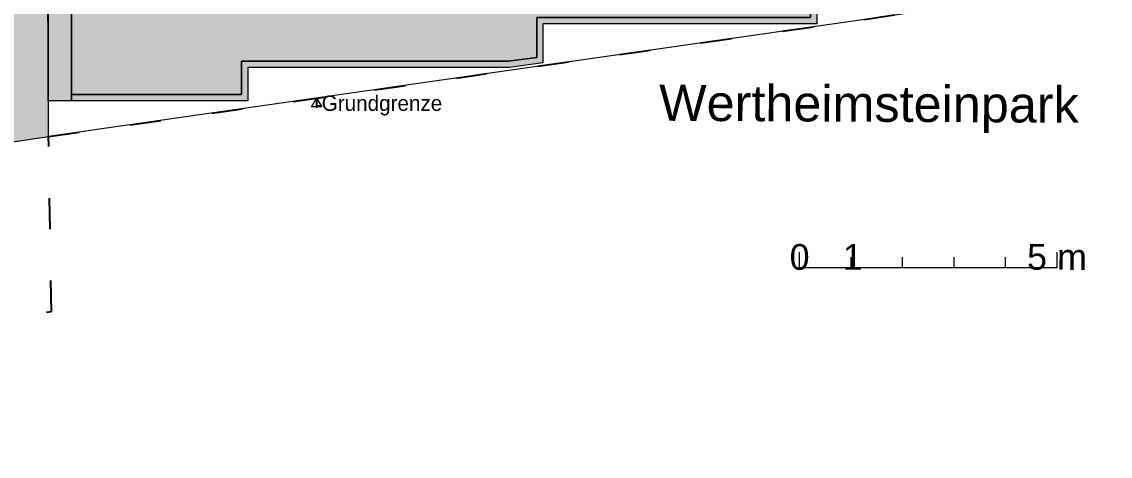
# Model space of a CAD drawing. Header units: metres. Extents: x -3 to 171, y -23 to 41.
# Drawn here: x 132.92 to 154.06, y -4.77 to 3.66 of the extents above; entities that cross this region are included whole.
import ezdxf

# ---------------------------------------------------------------- set-up
doc = ezdxf.new("R2010")
doc.units = ezdxf.units.M
doc.header["$MEASUREMENT"] = 0
doc.linetypes.add('Grenzlinie', pattern=[1.6, 0.6000000000000001, -1])
for name, color, linetype in [('330 Dachaufbau', 7, 'Continuous'), ('725 Nachbarbebauung', 7, 'Continuous'), ('905 VP Beschriftung Übersicht.Übersicht', 7, 'Continuous'), ('925 Vorentwurf Beschriftung', 7, 'Continuous'), ('Neubau_840 Baulinien', 7, 'Continuous'), ('Neubau_844 Umriss 2D', 7, 'Continuous')]:
    doc.layers.add(name, color=color, linetype=linetype)
doc.styles.add('ERSTELLTER_STIL_2', font='')
doc.styles.add('ERSTELLTER_STIL_9', font='arial.ttf')
doc.styles.get('ERSTELLTER_STIL_2').set_extended_font_data('Eurostile')
doc.linetypes.add('Grenze Grundstück', pattern='A,0,[2,415_260415_PP_VA_1_8 2 DG1.Shx,S=0.0003174603174603,R=0,X=0,Y=0],-0.04,0', length=0.04)
doc.dimstyles.new('ERSTELLTER_STIL__1', dxfattribs={"dimtxt": 0.18, "dimasz": 0.19, "dimexe": 0.18, "dimexo": 0.0625, "dimgap": 0, "dimtad": 0, "dimtih": 1, "dimtoh": 1, "dimdec": 4, "dimzin": 0, "dimdsep": 46, "dimcen": 0.09, "dimadec": 0, "dimazin": 0, "dimtfac": 1, "dimtdec": 4, "dimtmove": 0, "dimatfit": 3, "dimldrblk": 'ARROWHEAD_15', "dimfxl": 1, "dimtolj": 1, "dimtzin": 0, "dimarcsym": 0})

# ---------------------------------------------------------------- blocks, each defined once
blk = doc.blocks.new('Decke_13_2', base_point=(123.4167960091247, -0.0681498140212114))
at = {"layer": '725 Nachbarbebauung', "linetype": 'Continuous', "lineweight": 0, "true_color": 0x1f1f1f}
blk.add_hatch(color=250, dxfattribs=at).paths.add_polyline_path([(123.4167960091247, -0.0681498140212114), (132.1468903107483, 1.239076766965126), (130.2980111754242, 0.9620261169737034), (133.4456675727273, 1.433309544773699), (133.4387813078251, 11.4021945589528), (126.8401253152751, 10.42028971682674), (121.9863868748419, 9.697155992291123), (122.2537227702422, 7.872072029234885)])
at = {"layer": '725 Nachbarbebauung', "color": 8, "linetype": 'Continuous', "lineweight": 13, "flags": 128}
blk.add_lwpolyline([(123.4167960091247, -0.0681498140212114), (132.1468903107483, 1.239076766965126), (130.2980111754242, 0.9620261169737034), (133.4456675727273, 1.433309544773699), (133.4387813078251, 11.4021945589528), (126.8401253152751, 10.42028971682674), (121.9863868748419, 9.697155992291123), (122.2537227702422, 7.872072029234885)], close=True, dxfattribs=at)
blk = doc.blocks.new('Dachfläche_12_2', base_point=(133.4306610342661, 5.210201123098741))
at = {"layer": '330 Dachaufbau', "linetype": 'Continuous', "lineweight": 0, "true_color": 0x000000}
blk.add_hatch(color=18, dxfattribs=at).paths.add_polyline_path([(134.4642263919425, 3.88014276242221), (134.4642263919425, 5.210201123098741), (133.4306610342661, 5.210201123098741), (133.4345708953156, 2.130241027861423), (133.8883317385834, 2.130241027861423), (133.8861505971608, 3.880241027861423)])
at = {"layer": '330 Dachaufbau', "color": 7, "linetype": 'Continuous', "lineweight": 18, "flags": 128}
for points in [[(133.4306610342661, 5.210201123098741), (134.4642263919425, 5.210201123098741)], [(133.4345708953156, 2.130241027861423), (133.4306610342661, 5.210201123098741)], [(134.4642263919425, 5.210201123098741), (134.4642263919425, 3.88014276242221)], [(133.8861505971608, 3.880241027861423), (133.8883317385834, 2.130241027861423)], [(134.4642263919425, 3.88014276242221), (133.8861505971608, 3.880241027861423)], [(133.8884286831093, 2.130241027854346), (133.8862475414926, 3.880241011059553)], [(133.8883317385834, 2.130241027861423), (133.4345708953156, 2.130241027861423)], [(133.8883625845688, 2.13024102785917), (133.8884066502623, 2.130241027855952)]]:
    blk.add_lwpolyline(points, dxfattribs=at)
blk = doc.blocks.new('ARROWHEAD_15')
at = {"color": 0, "linetype": 'Continuous', "lineweight": 0}
blk.add_line((0, 0), (-1, 0), dxfattribs=at)
at = {"color": 0, "linetype": 'Continuous', "lineweight": 0, "flags": 128}
blk.add_lwpolyline([(-0.9092999999999999, 0.525), (0, 0), (-0.9092999999999999, -0.525)], close=True, dxfattribs=at)

msp = doc.modelspace()

# ---------------------------------------------------------------- hatches: boundary and pattern name
at = {"layer": '905 VP Beschriftung Übersicht.Übersicht', "linetype": 'Continuous', "lineweight": 0}
msp.add_hatch(color=255, dxfattribs=at).paths.add_polyline_path([(134.4642264683358, 3.88014276242221), (134.4642263924833, 3.910144113053561), (143.0442266245901, 3.910144241562296), (143.0442266245901, 4.380241212467421), (143.2952638543514, 4.380241212467421), (143.2952638543514, 4.562553952469585), (144.9552638543514, 4.562553952469585), (144.9552638543514, 4.380241212467421), (145.8942264876768, 4.380241212467417), (145.8942264876768, 5.280241212467419), (151.7902293496626, 5.280241212467423), (151.7902293496626, 4.370241258626041), (148.2442264265016, 4.370241258626041), (148.2442264265016, 3.745241248890177), (142.9242264421052, 3.745241248890177), (142.9242264567745, 2.972104960247825), (142.3680596959117, 2.89524154727713), (137.1942263620765, 2.895241532667888), (137.1942263620765, 2.254361772995558), (133.8861505971608, 2.254361772995558), (133.8861505971608, 3.88014276242221)])
at = {"layer": '925 Vorentwurf Beschriftung', "linetype": 'Continuous', "lineweight": 13}
msp.add_hatch(color=255, dxfattribs=at).paths.add_polyline_path([(133.8881821747802, 2.250241230182986), (137.1942263620765, 2.254361772995558), (137.1942263620765, 2.895241532667888), (142.3680596959117, 2.89524154727713), (142.9242264567745, 2.972104960247825), (142.9242264421052, 3.745241248890177), (148.2442264265016, 3.745241248890177), (148.2442264265016, 4.370241258626041), (151.7902293496626, 4.370241258626041), (151.7897151556928, 4.250241240910476), (148.3642264295479, 4.250241240910476), (148.3642264295479, 3.625241231174612), (143.0442264598208, 3.625241231174612), (143.0442264598208, 2.868115538179303), (142.397887996525, 2.775241529621567), (137.314226379792, 2.775241529621567), (137.314226379792, 2.130241212467417), (133.8883317387855, 2.130241212467417)])

# ---------------------------------------------------------------- linework, layer by layer
at = {"layer": '905 VP Beschriftung Übersicht.Übersicht', "color": 7, "linetype": 'Continuous', "lineweight": 13, "flags": 128}
msp.add_lwpolyline([(134.4642264683358, 3.88014276242221), (134.4642263924833, 3.910144113053561), (143.0442266245901, 3.910144241562296), (143.0442266245901, 4.380241212467421), (143.2952638543514, 4.380241212467421), (143.2952638543514, 4.562553952469585), (144.9552638543514, 4.562553952469585), (144.9552638543514, 4.380241212467421), (145.8942264876768, 4.380241212467417), (145.8942264876768, 5.280241212467419), (151.7902293496626, 5.280241212467423), (151.7902293496626, 4.370241258626041), (148.2442264265016, 4.370241258626041), (148.2442264265016, 3.745241248890177), (142.9242264421052, 3.745241248890177), (142.9242264567745, 2.972104960247825), (142.3680596959117, 2.89524154727713), (137.1942263620765, 2.895241532667888), (137.1942263620765, 2.254361772995558), (133.8861505971608, 2.254361772995558), (133.8861505971608, 3.88014276242221)], close=True, dxfattribs=at)
at = {"layer": '925 Vorentwurf Beschriftung', "color": 7, "linetype": 'Continuous', "lineweight": 13}
for p, q in [((148.0314530309589, -1.105790954856594), (148.0314530309589, -0.8057909548565974)), ((153.0314530309589, -1.105790954856594), (153.0314530309589, -0.8057909548565974)), ((149.0314530309589, -1.105790954856594), (149.0314530309589, -0.9057909548565987)), ((150.0314530309589, -1.105790954856594), (150.0314530309589, -0.9057909548565987)), ((151.0314530309589, -1.105790954856594), (151.0314530309589, -0.9057909548565987)), ((152.0314530309589, -1.105790954856594), (152.0314530309589, -0.9057909548565987)), ((148.0314530309589, -1.105790954856594), (153.0314530309589, -1.105790954856594))]:
    msp.add_line(p, q, dxfattribs=at)
at = {"layer": '925 Vorentwurf Beschriftung', "color": 7, "linetype": 'Continuous', "lineweight": 13, "flags": 128}
msp.add_lwpolyline([(133.8881821747802, 2.250241230182986), (137.1942263620765, 2.254361772995558), (137.1942263620765, 2.895241532667888), (142.3680596959117, 2.89524154727713), (142.9242264567745, 2.972104960247825), (142.9242264421052, 3.745241248890177), (148.2442264265016, 3.745241248890177), (148.2442264265016, 4.370241258626041), (151.7902293496626, 4.370241258626041), (151.7897151556928, 4.250241240910476), (148.3642264295479, 4.250241240910476), (148.3642264295479, 3.625241231174612), (143.0442264598208, 3.625241231174612), (143.0442264598208, 2.868115538179303), (142.397887996525, 2.775241529621567), (137.314226379792, 2.775241529621567), (137.314226379792, 2.130241212467417), (133.8883317387855, 2.130241212467417)], close=True, dxfattribs=at)
at = {"layer": 'Neubau_840 Baulinien', "color": 254, "linetype": 'Grenze Grundstück', "lineweight": 13, "true_color": 0xe3e3e3}
msp.add_lwpolyline([(133.3792357602075, 35.46000799544486), (152.3642222633963, 35.45899249809567), (152.3372368640268, 24.01508785401678), (152.2792263198209, 15.89287906481517), (152.2278323746088, 4.132166124372485), (133.4456675727273, 1.433309544773706), (133.4355864212704, 23.25715880248902)], close=True, dxfattribs=at)
at = {"layer": 'Neubau_840 Baulinien', "color": 1, "linetype": 'Grenzlinie', "lineweight": 25, "true_color": 0xfb0106}
msp.add_lwpolyline([(96.51050643968908, -3.755343853677949), (114.5592876466418, -1.394458724111579), (114.4112200444229, -4.767737823914771), (133.4980977508053, -1.95844178053894), (133.4456675727253, 1.433309500296338), (152.2278323746088, 4.132166124372485), (171.1568167544157, 7.153215740532353)], dxfattribs=at)

# ---------------------------------------------------------------- block references
at = {"layer": '330 Dachaufbau', "color": 7, "linetype": 'Continuous', "lineweight": 18}
msp.add_blockref('Dachfläche_12_2', (133.4306610342661, 5.210201123098741), dxfattribs=at)
at = {"layer": '725 Nachbarbebauung', "color": 8, "linetype": 'Continuous', "lineweight": 13}
msp.add_blockref('Decke_13_2', (123.4167960091247, -0.0681498140212114), dxfattribs=at)

# ---------------------------------------------------------------- texts
at = {"layer": '925 Vorentwurf Beschriftung', "color": 7, "linetype": 'Continuous', "lineweight": 13, "attachment_point": 8, "rotation": 359.7402757076161, "style": 'ERSTELLTER_STIL_9'}
for s, insert, char_height in [('\\A1;{\\pqc;\\fHelvetica|b0|i0|c0|p0;\\W1.000000;Wertheimsteinpark}', (149.3746782394218, 1.512093445505714), 0.7000000000000002), ('\\A1;{\\pqc;\\fHelvetica|b0|i0|c0|p0;\\W1.000000;0}', (148.0298557470612, -1.158153062906884), 0.5), ('\\A1;{\\pqc;\\fHelvetica|b0|i0|c0|p0;\\W1.000000;1}', (149.0619116003538, -1.149536423101484), 0.5), ('\\A1;{\\pqc;\\fHelvetica|b0|i0|c0|p0;\\W1.000000;5\\fHelvetica|b0|i0|c0|p0;\\W1.000000; \\fHelvetica|b0|i0|c0|p0;\\W1.000000;m}', (153.0289349718839, -1.156941645031296), 0.5)]:
    msp.add_mtext(s, dxfattribs=dict(at, insert=insert, char_height=char_height))
at = {"layer": 'Neubau_844 Umriss 2D', "color": 254, "linetype": 'Continuous', "lineweight": 13, "true_color": 0xe3e3e3, "insert": (138.7486907040883, 2.038004062642793), "char_height": 0.3, "attachment_point": 4, "style": 'ERSTELLTER_STIL_2'}
msp.add_mtext('\\A1;{\\pql;\\fEurostile|b0|i0|c0|p0;\\W1.000000;Grundgrenze}', dxfattribs=at)

# ---------------------------------------------------------------- leaders
at = {"layer": 'Neubau_844 Umriss 2D', "color": 254, "linetype": 'Continuous', "lineweight": 13, "true_color": 0xe3e3e3, "annotation_type": 0, "has_hookline": 1, "hookline_direction": 1, "text_width": 2.699999999999999}
msp.add_leader([(138.6486907040883, 2.181741355611542), (138.6486907040883, 2.038004062642793), (138.7486907040883, 2.031741355611544)], dimstyle='ERSTELLTER_STIL__1', dxfattribs=at)

doc.saveas('drawing.dxf')
